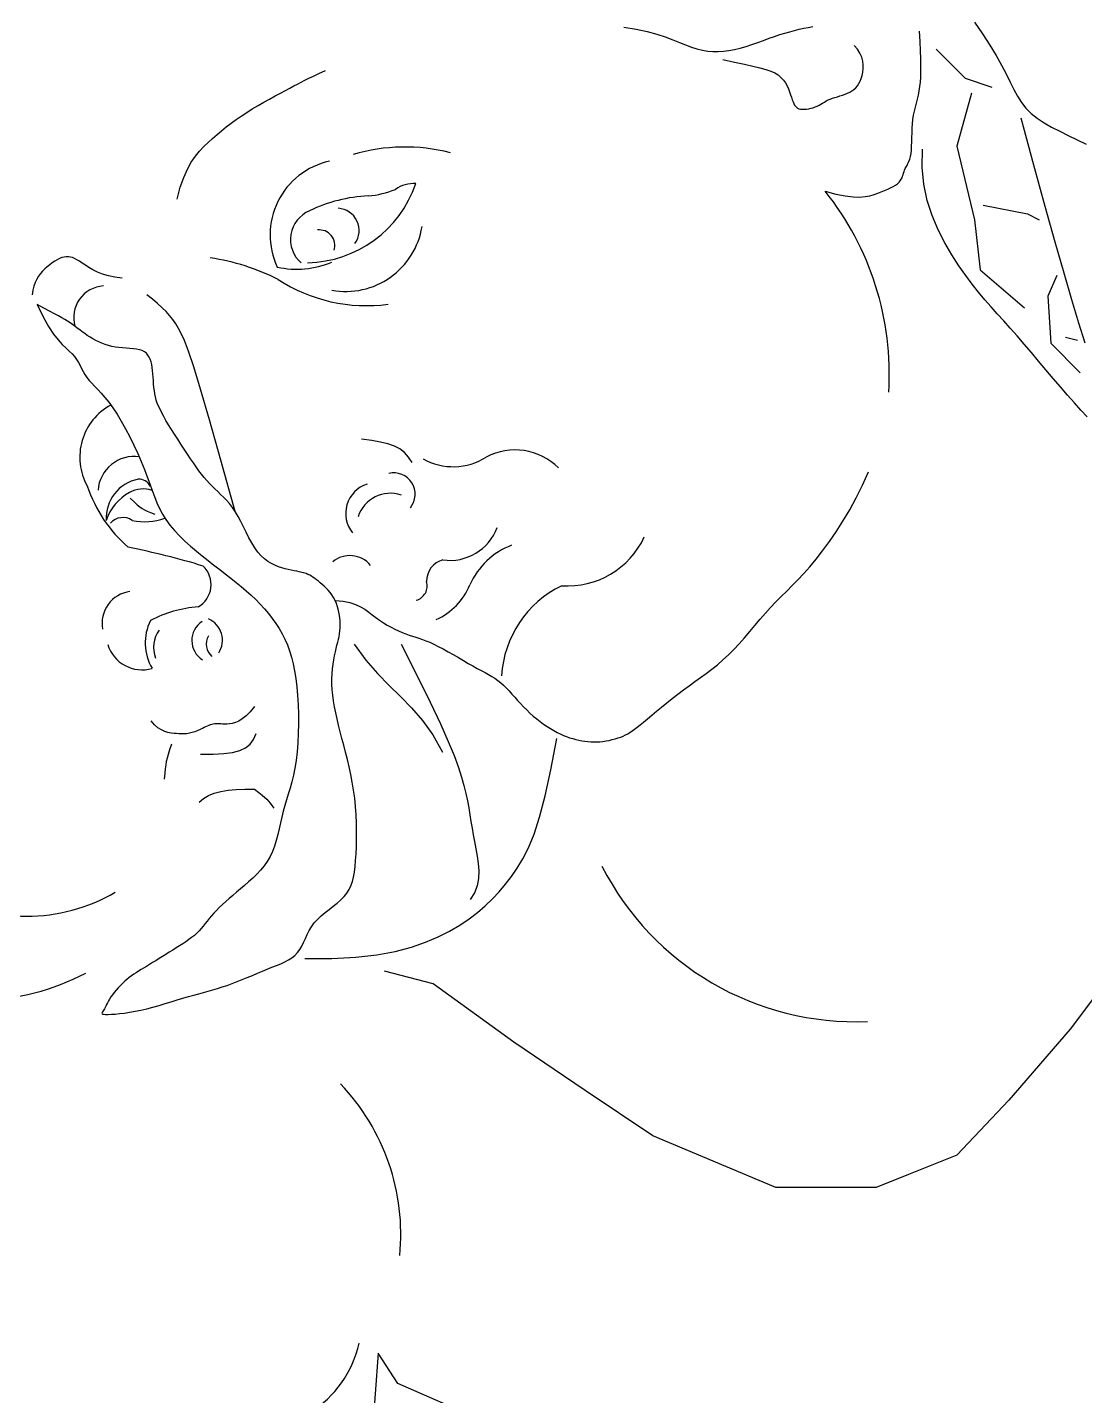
# Model space of a CAD drawing. Extents: x 356 to 4875, y 3048 to 6436.
# Drawn here: x 2300.6 to 2349.6, y 5353.5 to 5417 of the extents above; entities that cross this region are included whole.
import ezdxf

# ---------------------------------------------------------------- set-up
doc = ezdxf.new("R2010")
doc.units = 0
doc.header["$MEASUREMENT"] = 0
doc.layers.get('0').update_dxf_attribs({"linetype": 'CONTINUOUS'})
doc.layers.add('3', color=3, linetype='CONTINUOUS')
doc.layers.add('7', color=7, linetype='CONTINUOUS')

# ---------------------------------------------------------------- blocks, each defined once
blk = doc.blocks.new('雕像6')
at = {"layer": '3'}
for points in [[(7336.5, 13896.1), (7380.5, 13889.2), (7418.9, 13880.9), (7452.3, 13871.5), (7481.6, 13861.6), (7507.5, 13851.7), (7530.9, 13842.2), (7552.4, 13833.5), (7572.8, 13826.2), (7592.3, 13820.2), (7611.3, 13815.6), (7629.8, 13812.5), (7648.1, 13810.7), (7666.5, 13810.3), (7685, 13811.4), (7704, 13813.9), (7723.6, 13817.7), (7743.6, 13822.8), (7763.9, 13828.8), (7784.3, 13835.5), (7804.6, 13842.5), (7824.7, 13849.7), (7844.3, 13856.8), (7863.3, 13863.5), (7881.5, 13869.6), (7899.1, 13875.1), (7916.1, 13880), (7932.7, 13884.4), (7948.9, 13888.4), (7964.9, 13891.9), (7980.9, 13895), (7996.9, 13897.7)], [(8039.4, 13323.8), (8077.5, 13313.3), (8109.9, 13306.6), (8137.2, 13303.2), (8160.1, 13302.6), (8179.5, 13304.1), (8196.1, 13307.3), (8210.5, 13311.5), (8223.5, 13316.2), (8235.8, 13320.9), (8247.4, 13325.6), (8258.2, 13330.3), (8268.1, 13334.9), (8277.1, 13339.7), (8285, 13344.4), (8291.9, 13349.3), (8297.5, 13354.3), (8302, 13359.4), (8305.4, 13364.6), (8308, 13369.9), (8310.1, 13375.3), (8311.8, 13380.7), (8313.3, 13386.1), (8315, 13391.5), (8317, 13396.8), (8319.5, 13402.2), (8322.4, 13407.6), (8325.5, 13413.4), (8328.8, 13419.8), (8331.9, 13426.9), (8334.9, 13435.1), (8337.4, 13444.4), (8339.4, 13455.1), (8340.8, 13467.3), (8341.6, 13480.9), (8342.1, 13495.5), (8342.5, 13510.8), (8342.9, 13526.6), (8343.5, 13542.6), (8344.5, 13558.4), (8346.1, 13573.9), (8348.5, 13588.7), (8351.4, 13602.9), (8354.7, 13616.9), (8358.2, 13630.7), (8361.7, 13644.5), (8365, 13658.6), (8368, 13673.1), (8370.4, 13688.1), (8372.2, 13704), (8373.3, 13721.2), (8373.7, 13740.2), (8373.7, 13761.6), (8373.1, 13785.9), (8372.2, 13813.6), (8370.9, 13845.3), (8369.3, 13881.6)], [(7683, 13783), (7723.6, 13773.8), (7758.2, 13766.1), (7787.6, 13759.4), (7812.2, 13753.5), (7832.7, 13747.9), (7849.7, 13742.2), (7863.8, 13735.9), (7875.5, 13728.8), (7885.5, 13720.5), (7893.9, 13711.2), (7901, 13701.2), (7906.9, 13690.8), (7911.8, 13680.2), (7915.8, 13669.9), (7919.3, 13659.9), (7922.2, 13650.8), (7924.9, 13642.6), (7927.5, 13635.5), (7930.1, 13629.3), (7932.8, 13624), (7935.9, 13619.6), (7939.4, 13616), (7943.5, 13613.2), (7948.4, 13611.2), (7954.2, 13609.9), (7960.6, 13609.2), (7967.7, 13609.1), (7975.1, 13609.7), (7982.8, 13610.8), (7990.5, 13612.5), (7998, 13614.6), (8005.2, 13617.2), (8012, 13620.2), (8018.4, 13623.5), (8024.7, 13627), (8030.8, 13630.7), (8037.1, 13634.4), (8043.5, 13638.1), (8050.3, 13641.6), (8057.6, 13644.8), (8065.4, 13647.7), (8073.8, 13650.4), (8082.4, 13653), (8091.3, 13655.6), (8100.2, 13658.4), (8109, 13661.4), (8117.5, 13664.8), (8125.6, 13668.7), (8133.2, 13673.2), (8140.1, 13678.4), (8146.5, 13684.4), (8152.3, 13691.1), (8157.5, 13698.7), (8162, 13707.1), (8165.8, 13716.6), (8169, 13727), (8171.4, 13738.4), (8172.7, 13750.7), (8172.7, 13763.6), (8171, 13777.1), (8167.3, 13790.9), (8161.2, 13804.8), (8152.4, 13818.6), (8140.5, 13832.3)], [(8622.1, 13685.5), (8529.6, 13716.3), (8426.8, 13819)], [(5777.6, 13295.8), (5788.8, 13336.8), (5800.9, 13371.5), (5813.8, 13400.6), (5827.3, 13425), (5841.4, 13445.6), (5855.9, 13463.3), (5870.9, 13478.9), (5886, 13493.3), (5901.4, 13507.3), (5917, 13520.9), (5932.9, 13534.3), (5949.3, 13547.4), (5966.1, 13560.3), (5983.6, 13573), (6001.6, 13585.5), (6020.5, 13597.9), (6040.1, 13610.1), (6060.2, 13622.1), (6080.4, 13633.8), (6100.4, 13644.9), (6119.9, 13655.6), (6138.4, 13665.5), (6155.7, 13674.7), (6171.4, 13683), (6185.3, 13690.4), (6198, 13697.1), (6210.5, 13703.6), (6223.3, 13710.2), (6237.4, 13717.2), (6253.6, 13725.1), (6272.6, 13734.1), (6295.3, 13744.7)], [(8550.2, 13665), (8498.8, 13480.2), (8560.5, 13223.5), (8581, 13049), (8735.2, 12915.5)], [(8722.3, 13579), (8766.5, 13414.8), (8806, 13271.3), (8841.2, 13146.5), (8872.4, 13038.3), (8900, 12944.7), (8924.4, 12863.8), (8945.9, 12793.6)], [(8953.8, 12535.4), (8932.5, 12558.3), (8909.8, 12583.9), (8885.8, 12611.4), (8861.2, 12640.2), (8836, 12669.8), (8810.5, 12699.9), (8784.9, 12730.1), (8759.4, 12760), (8734.3, 12789.4), (8709.7, 12817.8), (8685.9, 12844.9), (8663, 12870.4), (8640.7, 12895), (8618.9, 12919.3), (8597.3, 12944.1), (8575.5, 12970.1), (8553.4, 12998.1), (8530.5, 13028.7), (8506.7, 13062.8), (8482, 13100.8), (8457.3, 13142.8), (8433.8, 13188.6), (8412.9, 13238.2), (8395.8, 13291.2), (8383.7, 13347.6), (8377.8, 13407.3), (8379.5, 13470)], [(8591.3, 13274.8), (8745.5, 13244), (8786.6, 13223.5)], [(5586.2, 13020.1), (5560.7, 13022.9), (5538, 13027.5), (5517.7, 13033.7), (5499.8, 13040.9), (5483.9, 13048.7), (5469.8, 13056.8), (5457.4, 13064.7), (5446.4, 13072), (5436.6, 13078.4), (5427.8, 13083.7), (5419.7, 13088), (5412.2, 13091.2), (5405.1, 13093.4), (5398.1, 13094.4), (5391, 13094.4), (5383.6, 13093.3), (5375.8, 13091.1), (5367.6, 13087.8), (5359.2, 13083.6), (5350.5, 13078.6), (5341.8, 13072.8), (5333.2, 13066.4), (5324.6, 13059.3), (5316.3, 13051.8), (5308.4, 13043.9), (5300.9, 13035.4), (5294, 13026.2), (5287.8, 13016), (5282.4, 13004.6), (5278, 12991.9), (5274.5, 12977.7), (5272.2, 12961.8)], [(8848.2, 13028.4), (8817.4, 12956.5), (8827.7, 12792.3), (8930.4, 12689.6)], [(5980.7, 12204.5), (5930.8, 12384.6), (5891, 12525.2), (5859.8, 12631.7), (5835.9, 12709.6), (5817.6, 12764.4), (5803.6, 12801.4), (5792.3, 12826.2), (5782.5, 12844.2), (5772.7, 12860), (5762.5, 12874.7), (5751.4, 12888.8), (5739.2, 12902.6), (5725.4, 12916.5), (5709.8, 12930.7), (5691.9, 12945.7), (5671.5, 12961.8)], [(8920.2, 12802.5), (8879.1, 12812.8)], [(6598.2, 12375.9), (6585.7, 12395.1), (6571.5, 12410.8), (6555.1, 12423.4), (6536, 12433.3), (6513.6, 12441.2), (6487.4, 12447.6), (6457, 12452.9), (6421.7, 12457.7)], [(5613.6, 12251.7), (5627.5, 12238.7), (5638.5, 12228.7), (5647.5, 12221.1), (5655.7, 12215.2), (5664, 12210.3), (5673.4, 12205.8), (5684.9, 12201), (5699.6, 12195.2)], [(6395.4, 11742.2), (6436.5, 11686.1), (6477.5, 11638.9), (6517.9, 11597.5), (6557.6, 11558.7), (6596.4, 11519.3), (6633.9, 11475.9), (6670, 11425.6), (6704.4, 11364.9)], [(6560.2, 11742.2), (6616.1, 11631.5), (6661.2, 11539.6), (6696.7, 11464.1), (6724, 11402.6), (6744.6, 11352.7), (6759.6, 11311.9), (6770.6, 11277.9), (6778.8, 11248.2), (6785.5, 11220.9), (6791, 11195), (6795.7, 11170.4), (6799.7, 11146.6), (6803.5, 11123.3), (6807.2, 11100.1), (6811.1, 11076.7), (6815.5, 11052.7), (6820.4, 11027.8), (6825.2, 11002.3), (6829, 10976.3), (6830.8, 10950.2), (6829.7, 10924.3), (6825, 10898.8), (6815.5, 10874.1), (6800.6, 10850.3)], [(6047.6, 11524.6), (6032.8, 11506), (6018.7, 11491.6), (6005.3, 11480.8), (5992.8, 11473.2), (5981.1, 11468.1), (5970.4, 11465.1), (5960.5, 11463.5), (5951.6, 11462.9), (5943.7, 11462.8), (5936.6, 11462.9), (5930.2, 11463.2), (5924.4, 11463.5), (5919, 11463.8), (5913.8, 11463.9), (5908.8, 11463.6), (5903.8, 11462.9), (5898.6, 11461.7), (5893.4, 11460), (5888, 11458), (5882.5, 11455.6), (5877.1, 11453.1), (5871.6, 11450.4), (5866.1, 11447.8), (5860.6, 11445.2), (5855.3, 11442.7), (5850, 11440.4), (5844.9, 11438.3), (5839.8, 11436.4), (5834.9, 11434.7), (5830.1, 11433.2), (5825.4, 11431.9), (5820.9, 11430.8), (5816.5, 11430), (5812.1, 11429.3), (5807.5, 11428.9), (5802.6, 11428.7), (5797.1, 11428.7), (5791, 11428.8), (5784, 11429.1), (5776, 11429.5), (5766.9, 11430.1), (5756.8, 11431.3), (5745.9, 11433.4), (5734.5, 11437), (5722.7, 11442.4), (5710.7, 11450), (5698.8, 11460.4), (5687.2, 11473.9)], [(5859.8, 11357.3), (5903.7, 11357.8), (5940.6, 11359.8), (5971.3, 11363.8), (5996.3, 11370.2), (6016.4, 11379.5), (6032.2, 11392.3), (6044.3, 11409), (6053.5, 11430.2)], [(5758.3, 11392.8), (5751.6, 11372.5), (5746.4, 11356.6), (5742.6, 11343.5), (5739.9, 11331.9), (5737.8, 11320.2), (5736.1, 11307.2), (5734.6, 11291.2), (5732.9, 11271)], [(6223.7, 10644.5), (6318.2, 10644.4), (6401.5, 10648.9), (6474.8, 10657.4), (6539.2, 10669.4), (6595.6, 10684.2), (6645.2, 10701.4), (6689.2, 10720.4), (6728.5, 10740.5), (6764.1, 10761.5), (6796.6, 10783.1), (6826.2, 10805.5), (6853.4, 10828.7), (6878.5, 10852.7), (6901.8, 10877.8), (6923.8, 10903.8), (6944.8, 10930.9), (6965.1, 10959.6), (6984.9, 10992), (7004.4, 11030.8), (7023.8, 11078.7), (7043.1, 11138.1), (7062.6, 11211.9), (7082.5, 11302.6), (7102.8, 11412.9)], [(5854.7, 11189.9), (5869.5, 11203.5), (5887, 11214.1), (5907.3, 11222.2), (5930.2, 11227.9), (5955.8, 11231.8), (5983.9, 11234.1), (6014.6, 11235.2), (6047.6, 11235.5)], [(6047.6, 11235.5), (6063.1, 11223.6), (6075, 11214.3), (6084.1, 11206.8), (6091.1, 11200.3), (6096.9, 11194), (6102.3, 11187.3), (6108, 11179.2), (6114.9, 11169)]]:
    blk.add_lwpolyline(points, dxfattribs=at)
for points in [[(5683.4, 12293.4, 0.296326), (5642.1, 12317.6, 0.377556), (5530.4, 12174)], [(5690.5, 12278.8, 0.209412), (5611.6, 12271.3, 0.191859), (5530.4, 12174)]]:
    blk.add_lwpolyline(points, format="xyb", dxfattribs=at)
for centre, radius, start, end in [((6573.1, 12834.4), 642.9, 75.7431, 106.338), ((6364.5, 13171), 262.4, 102.14, 205.4024), ((6224.7, 13480.6), 407.4, 271.1712, 341.2408), ((6413.1, 13646.3), 341.3, 275.358, 291.8694), ((6603.1, 13242.7), 107.2, 86.037, 125.888), ((6465, 12797), 509.8, 92.2448, 116.1795), ((7241.5, 12685.2), 1022, 356.4157, 38.6687), ((6281, 13154.9), 107.7, 112.3391, 229.6042), ((6335.2, 13185.7), 77.9, 324.2979, 86.5625), ((6273.7, 13133.6), 54.5, 342.2097, 96.7922), ((6366.8, 13242.5), 269.2, 259.5534, 350.8685), ((5780.8, 12322.7), 775.7, 63.2141, 81.6344), ((6196.2, 13358.7), 308, 257.0956, 293.2827), ((5526.8, 12882.2), 110.2, 93.1888, 196.1121), ((6438.9, 13489.1), 565.5, 236.9377, 277.6649), ((5645, 12394.7), 207, 118.4723, 209.0694), ((6957.4, 12206.7), 213.3, 44.7792, 118.1762), ((5627.9, 12270.6), 126.5, 82.0159, 176.1516), ((6741, 12579), 217.6, 241.152, 302.1178), ((6533.7, 12265.3), 74.8, 321.1222, 103.4814), ((5930.7, 12450.8), 492.3, 198.5552, 228.8785), ((6473.5, 12198.2), 107.4, 107.8207, 219.139), ((6522.6, 12149), 119.6, 71.5708, 161.5129), ((5588.6, 12124.5), 59.3, 56.5534, 137.6824), ((5665.5, 12372.9), 203.8, 257.4532, 290.0169), ((6730.2, 12209.3), 175, 261.8793, 339.9971), ((7036.4, 11845.7), 258, 110.6843, 156.4634), ((7141.2, 12239.7), 294.4, 265.8775, 335.2302), ((5071.1, 9376.8), 2755.8, 73.1684, 78.7863), ((6380.7, 11956.9), 94.1, 39.604, 129.5262), ((5806, 11949.9), 90.3, 300.0189, 45.7168), ((6724.6, 11962.6), 75.9, 104.5733, 181.6311), ((6598.4, 11945.8), 52.4, 285.6693, 16.2515), ((6585.9, 12039), 232.2, 294.4831, 337.1196), ((7283.1, 11610.1), 373.4, 115.8838, 176.6826), ((5626.6, 11815.2), 110.9, 97.0685, 190.8216), ((5879.9, 11455.3), 417.4, 93.9399, 117.9203), ((5843.4, 11746.4), 177, 153.9477, 210.1473), ((5908.3, 11754.6), 79.3, 123.2609, 238.0137), ((5855, 11755.6), 81.1, 326.7058, 66.7246), ((5801.8, 11730.5), 106.1, 145.0691, 200.5519), ((5936.9, 11742.2), 57.4, 150.3445, 228.5992), ((5655.1, 11777.5), 125.1, 197.0723, 286.3746), ((8145, 11415.6), 991.6, 206.9005, 272.4789), ((5251.9, 11407.8), 615.5, 239.755, 300.245), ((5064.6, 11352.5), 855.4, 271.6798, 297.4404), ((5799.5, 9681.7), 759, 354.4038, 43.7473), ((6036.8, 9386.8), 386, 257.7487, 347.3311)]:
    blk.add_arc(centre, radius, start, end, dxfattribs=at)
at = {"layer": '7'}
for points in [[(8561.1, 13913.5), (8589.1, 13872.3), (8614.4, 13833.3), (8636.6, 13796.9), (8655.3, 13763.3), (8671.3, 13732.4), (8685.5, 13704.1), (8698.6, 13678.2), (8711.5, 13654.4), (8725.3, 13632.7), (8740.7, 13612.8), (8758.6, 13594.5), (8779.7, 13577.7), (8803.7, 13561.9), (8830.2, 13546.9), (8858.6, 13532.3), (8888.4, 13517.6), (8919.3, 13502.6), (8950.6, 13486.9)], [(5289.3, 12927.3), (5309.6, 12884.9), (5328.5, 12851), (5346.1, 12824.4), (5362.2, 12803.8), (5376.8, 12787.8), (5389.9, 12775.3), (5401.5, 12764.9), (5411.5, 12755.3), (5419.9, 12745.5), (5427, 12735.4), (5433.2, 12725), (5438.8, 12714.5), (5444.2, 12703.9), (5449.7, 12693.3), (5455.8, 12682.9), (5462.6, 12672.8), (5470.6, 12662.8), (5479.8, 12652.8), (5489.9, 12642.3), (5501, 12630.8), (5513, 12617.9), (5525.8, 12603.3), (5539.3, 12586.5), (5553.4, 12567), (5568, 12544.7), (5582.9, 12519.8), (5597.9, 12493.2), (5612.6, 12465.2), (5626.8, 12436.5), (5640.2, 12407.7), (5652.7, 12379.3), (5663.9, 12352), (5673.7, 12326.2), (5682.4, 12301.9), (5690.5, 12278.8), (5698.5, 12256.9), (5706.8, 12235.8), (5715.9, 12215.6), (5726.3, 12195.8), (5738.3, 12176.5), (5752.5, 12157.5), (5768.5, 12138.7), (5786, 12120.2), (5804.8, 12102), (5824.5, 12084.2), (5844.8, 12066.9), (5865.5, 12050), (5886.1, 12033.6), (5906.4, 12017.7), (5926.4, 12002.3), (5945.9, 11987.2), (5965, 11972.3), (5983.7, 11957.5), (6001.7, 11942.7), (6019.3, 11927.8), (6036.1, 11912.7), (6052.4, 11897.3), (6067.9, 11881.5), (6082.8, 11865.4), (6096.8, 11848.8), (6110, 11831.8), (6122.4, 11814.3), (6133.8, 11796.4), (6144.3, 11777.9), (6153.9, 11758.9), (6162.5, 11739.1), (6170.1, 11718.3), (6176.9, 11696.4), (6182.8, 11673.2), (6187.9, 11648.3), (6192.1, 11621.7), (6195.5, 11593.1), (6198.2, 11562.5), (6200.1, 11530.3), (6201.1, 11497.1), (6201.3, 11463.4), (6200.7, 11429.9), (6199.1, 11397.2), (6196.6, 11365.8), (6193.2, 11336.3), (6188.8, 11309.2), (6183.7, 11284.2), (6177.9, 11261), (6171.8, 11239.1), (6165.6, 11218.3), (6159.3, 11198.2), (6153.4, 11178.4), (6147.8, 11158.5), (6142.9, 11138.3), (6138.3, 11117.8), (6133.8, 11097.3), (6129.1, 11076.9), (6123.9, 11056.8), (6117.9, 11037.2), (6110.8, 11018.4), (6102.5, 11000.5), (6092.5, 10983.6), (6081.2, 10967.6), (6068.8, 10952.6), (6055.5, 10938.4), (6041.6, 10924.9), (6027.4, 10912), (6013.1, 10899.7), (5998.9, 10887.7), (5985.2, 10876.1), (5971.9, 10864.8), (5959.3, 10853.8), (5947.2, 10843.1), (5935.7, 10832.7), (5925, 10822.5), (5915, 10812.6), (5905.9, 10802.9), (5897.5, 10793.4), (5889.9, 10784.2), (5882.7, 10775.1), (5875.8, 10766.3), (5868.9, 10757.7), (5861.9, 10749.3), (5854.5, 10741.1), (5846.5, 10733.2), (5837.9, 10725.4), (5828.5, 10717.9), (5818.6, 10710.4), (5808.1, 10703.1), (5797.2, 10695.8), (5785.9, 10688.6), (5774.3, 10681.3), (5762.4, 10673.9), (5750.5, 10666.5), (5738.5, 10659), (5726.5, 10651.5), (5714.7, 10644.2), (5703.1, 10637), (5691.8, 10630.1), (5681, 10623.4), (5670.6, 10617.2), (5660.9, 10611.3), (5651.7, 10605.8), (5642.9, 10600.4), (5634.4, 10595.1), (5626.2, 10589.7), (5618.3, 10584.1), (5610.4, 10578.2), (5602.5, 10571.8), (5594.7, 10564.9), (5586.8, 10557.4), (5579.1, 10549.7), (5571.7, 10541.7), (5564.6, 10533.7), (5558, 10525.6), (5552, 10517.8), (5546.6, 10510.2), (5542, 10503), (5538, 10496.3), (5534.6, 10490), (5531.6, 10484.1), (5528.9, 10478.7), (5526.5, 10473.7), (5524.2, 10469.2), (5521.8, 10465.1), (5519.4, 10461.6), (5517.3, 10458.5), (5515.7, 10455.8), (5515, 10453.6), (5515.6, 10451.9), (5517.7, 10450.6), (5521.8, 10449.7), (5528.2, 10449.3), (5537.1, 10449.2), (5548.3, 10449.7), (5561.7, 10450.6), (5577, 10452.1), (5593.8, 10454.2), (5612, 10456.9), (5631.3, 10460.3), (5651.5, 10464.5), (5672.2, 10469.4), (5693.4, 10474.9), (5714.7, 10480.8), (5736.1, 10487), (5757.2, 10493.4), (5777.9, 10499.7), (5798.1, 10505.8), (5817.4, 10511.5), (5835.7, 10516.7), (5853.3, 10521.6), (5870.2, 10526.2), (5886.6, 10530.7), (5902.9, 10535.3), (5919.1, 10540), (5935.4, 10545.2), (5952.1, 10550.8), (5969.3, 10557.1), (5986.8, 10563.9), (6004.6, 10571), (6022.6, 10578.4), (6040.5, 10585.8), (6058.2, 10593.3), (6075.6, 10600.5), (6092.6, 10607.4), (6108.9, 10613.8), (6124.6, 10620), (6139.5, 10626.2), (6153.4, 10632.7), (6166.4, 10639.5), (6178.2, 10647.1), (6188.8, 10655.5), (6198.1, 10665.1), (6206, 10676), (6212.9, 10688), (6219.2, 10700.8), (6225.4, 10714.3), (6231.8, 10728), (6238.8, 10741.8), (6246.9, 10755.4), (6256.5, 10768.6), (6267.9, 10781.1), (6280.7, 10793.1), (6294.4, 10804.6), (6308.7, 10815.8), (6322.9, 10826.9), (6336.6, 10838), (6349.4, 10849.2), (6360.8, 10860.7), (6370.3, 10872.6), (6378.2, 10885.1), (6384.6, 10898.6), (6389.6, 10913.1), (6393.6, 10928.9), (6396.6, 10946.2), (6399, 10965.3), (6400.8, 10986.4), (6402.3, 11009.6), (6403.4, 11034.6), (6404.1, 11061.2), (6404.2, 11088.9), (6403.7, 11117.4), (6402.5, 11146.3), (6400.5, 11175.4), (6397.6, 11204.2), (6393.8, 11232.4), (6389.2, 11260.1), (6384, 11287.2), (6378.2, 11313.6), (6372.1, 11339.4), (6365.8, 11364.6), (6359.4, 11389.2), (6353.1, 11413.1), (6347.1, 11436.3), (6341.3, 11458.9), (6336, 11480.9), (6331.2, 11502.4), (6327.1, 11523.3), (6323.6, 11543.7), (6320.9, 11563.6), (6319.1, 11583), (6318.3, 11601.9), (6318.3, 11620.4), (6319, 11638.2), (6320.4, 11655.3), (6322.3, 11671.5), (6324.6, 11686.9), (6327.2, 11701.3), (6330, 11714.6), (6332.8, 11726.8), (6335.6, 11738), (6338.3, 11748.6), (6340.7, 11758.7), (6342.9, 11768.6), (6344.7, 11778.5), (6346, 11788.7), (6346.8, 11799.4), (6347, 11810.8), (6346.6, 11822.7), (6345.5, 11835), (6343.7, 11847.4), (6341.2, 11859.7), (6338, 11871.8), (6334.1, 11883.4), (6329.4, 11894.4), (6324.1, 11904.5), (6318.1, 11913.8), (6311.6, 11922.3), (6304.8, 11930.2), (6297.9, 11937.4), (6290.8, 11944.1), (6283.9, 11950.2), (6277.2, 11955.9), (6270.8, 11961.3), (6264.8, 11966.2), (6258.8, 11970.8), (6252.9, 11975), (6247, 11978.8), (6240.9, 11982.3), (6234.5, 11985.3), (6227.7, 11988), (6220.4, 11990.4), (6212.6, 11992.4), (6204.3, 11994.3), (6195.4, 11996.2), (6186.1, 11998.1), (6176.2, 12000.2), (6165.7, 12002.5), (6154.8, 12005.2), (6143.2, 12008.4), (6131.3, 12012.3), (6119.1, 12017.1), (6106.8, 12023.1), (6094.5, 12030.5), (6082.4, 12039.5), (6070.6, 12050.4), (6059.3, 12063.3), (6048.5, 12078.4), (6038.2, 12095.3), (6028.4, 12113.4), (6018.7, 12132.3), (6009.3, 12151.4), (5999.9, 12170.1), (5990.4, 12188), (5980.7, 12204.5), (5970.7, 12219.3), (5960.5, 12232.4), (5950.2, 12244.2), (5939.8, 12254.9), (5929.5, 12264.9), (5919.3, 12274.4), (5909.3, 12283.7), (5899.5, 12293.1), (5890.2, 12302.8), (5881.1, 12313), (5872.1, 12323.8), (5863.1, 12335.2), (5853.9, 12347.4), (5844.6, 12360.4), (5834.8, 12374.4), (5824.6, 12389.4), (5813.7, 12405.5), (5802.5, 12422.3), (5791.1, 12439.7), (5779.7, 12457.3), (5768.6, 12474.7), (5757.9, 12491.7), (5747.9, 12508), (5738.8, 12523.2), (5730.9, 12537.1), (5723.9, 12549.8), (5718, 12561.7), (5712.9, 12572.8), (5708.6, 12583.6), (5705.1, 12594.1), (5702.3, 12604.7), (5700, 12615.5), (5698.2, 12626.8), (5696.8, 12638.4), (5695.7, 12650.2), (5694.8, 12662.2), (5694, 12674), (5693, 12685.7), (5692, 12697), (5690.6, 12707.8), (5688.9, 12718), (5686.7, 12727.5), (5683.9, 12736.3), (5680.3, 12744.3), (5675.8, 12751.3), (5670.3, 12757.5), (5663.7, 12762.6), (5655.8, 12766.7), (5646.6, 12769.7), (5636.3, 12771.8), (5625, 12773.2), (5613, 12774.2), (5600.4, 12775), (5587.6, 12775.9), (5574.8, 12777), (5562.1, 12778.7), (5549.7, 12781.1), (5537.7, 12784.1), (5526.1, 12787.8), (5514.9, 12792.1), (5504, 12796.8), (5493.5, 12802), (5483.4, 12807.6), (5473.7, 12813.5), (5464.3, 12819.6), (5455.3, 12825.9), (5446.5, 12832.4), (5437.9, 12838.8), (5429.4, 12845.3), (5420.9, 12851.6), (5412.5, 12857.8), (5404, 12863.7), (5395.4, 12869.3), (5386.1, 12875), (5375.6, 12881), (5363.6, 12887.7), (5349.4, 12895.3), (5332.7, 12904.2), (5312.8, 12914.8), (5289.3, 12927.3)], [(6329.4, 11894.4), (6357, 11891.9), (6380.5, 11887.2), (6400.5, 11880.6), (6417.7, 11872.7), (6432.8, 11863.7), (6446.4, 11854.1), (6459.1, 11844.2), (6471.6, 11834.5), (6484.5, 11825.3), (6497.6, 11816.7), (6511, 11808.7), (6524.4, 11801.3), (6537.7, 11794.5), (6550.8, 11788.3), (6563.6, 11782.8), (6575.9, 11778), (6587.7, 11773.8), (6599.1, 11770), (6610.5, 11766.4), (6621.9, 11762.7), (6633.7, 11758.6), (6646.1, 11754), (6659.4, 11748.5), (6673.9, 11741.9), (6689.5, 11734.1), (6706.2, 11725.2), (6723.6, 11715.5), (6741.5, 11705.3), (6759.4, 11695), (6777, 11684.8), (6794.1, 11674.9), (6810.3, 11665.8), (6825.3, 11657.5), (6839.3, 11650), (6852.4, 11642.9), (6864.6, 11636.2), (6876, 11629.5), (6886.9, 11622.6), (6897.3, 11615.2), (6907.4, 11607.2), (6917.2, 11598.4), (6926.9, 11588.8), (6936.5, 11578.6), (6946.2, 11567.8), (6956, 11556.8), (6966, 11545.6), (6976.2, 11534.3), (6986.8, 11523.1), (6997.9, 11512.1), (7009.3, 11501.3), (7021, 11491), (7032.9, 11481.1), (7044.9, 11471.6), (7056.9, 11462.7), (7068.9, 11454.5), (7080.7, 11446.9), (7092.4, 11440), (7103.8, 11433.9), (7115, 11428.4), (7126.1, 11423.5), (7137, 11419.2), (7147.8, 11415.4), (7158.4, 11412.1), (7169, 11409.2), (7179.5, 11406.7), (7190, 11404.6), (7200.4, 11402.9), (7210.8, 11401.6), (7221.3, 11400.8), (7231.9, 11400.4), (7242.5, 11400.6), (7253.3, 11401.2), (7264.2, 11402.4), (7275.1, 11404), (7285.9, 11406.1), (7296.6, 11408.5), (7307, 11411.3), (7316.9, 11414.4), (7326.3, 11417.7), (7335.1, 11421.2), (7343.2, 11425), (7350.9, 11429), (7358.5, 11433.5), (7366.2, 11438.8), (7374.5, 11444.9), (7383.7, 11452), (7394, 11460.4), (7405.7, 11470.1), (7419.3, 11481.4), (7434.3, 11494), (7450.8, 11507.6), (7468.3, 11522.1), (7486.8, 11537), (7506, 11552.2), (7525.6, 11567.4), (7545.4, 11582.4), (7565.2, 11596.9), (7585.1, 11611.1), (7604.8, 11625.3), (7624.5, 11639.7), (7644.1, 11654.5), (7663.5, 11670.1), (7682.8, 11686.6), (7701.9, 11704.2), (7720.7, 11723.2), (7739.4, 11743.4), (7757.9, 11764.3), (7776.3, 11785.7), (7794.6, 11807.3), (7812.9, 11828.8), (7831.2, 11849.9), (7849.5, 11870.2), (7868, 11889.6), (7886.5, 11908.4), (7905.4, 11927.3), (7924.7, 11946.6), (7944.5, 11966.8), (7964.9, 11988.6), (7986.1, 12012.3), (8008, 12038.6), (8030.9, 12067.7), (8054.3, 12099.7), (8078.1, 12134.4), (8101.9, 12171.6), (8125.3, 12211.3), (8148.1, 12253.2), (8170, 12297.2), (8190.6, 12343.2)], [(6835.9, 9035.8), (6548.5, 9160.6), (6479.9, 9266.4), (6458.1, 8983.3)], [(9199.8, 10804), (8895, 10397.9), (8680.5, 10149.8), (8499.8, 9958.1), (8330.5, 9890.4), (8217.6, 9845.3), (7867.6, 9845.3), (7438.6, 10025.8), (7201.5, 10183.6), (6953.2, 10352.8), (6670.9, 10555.8), (6501.6, 10600.9)]]:
    blk.add_lwpolyline(points, dxfattribs=at)

msp = doc.modelspace()

# ---------------------------------------------------------------- block references
at = {"xscale": 0.0132890625, "yscale": 0.0132890625, "zscale": 0.0132890625}
msp.add_blockref('雕像6', (2230.764, 5232.355), dxfattribs=at)

doc.saveas('drawing.dxf')
